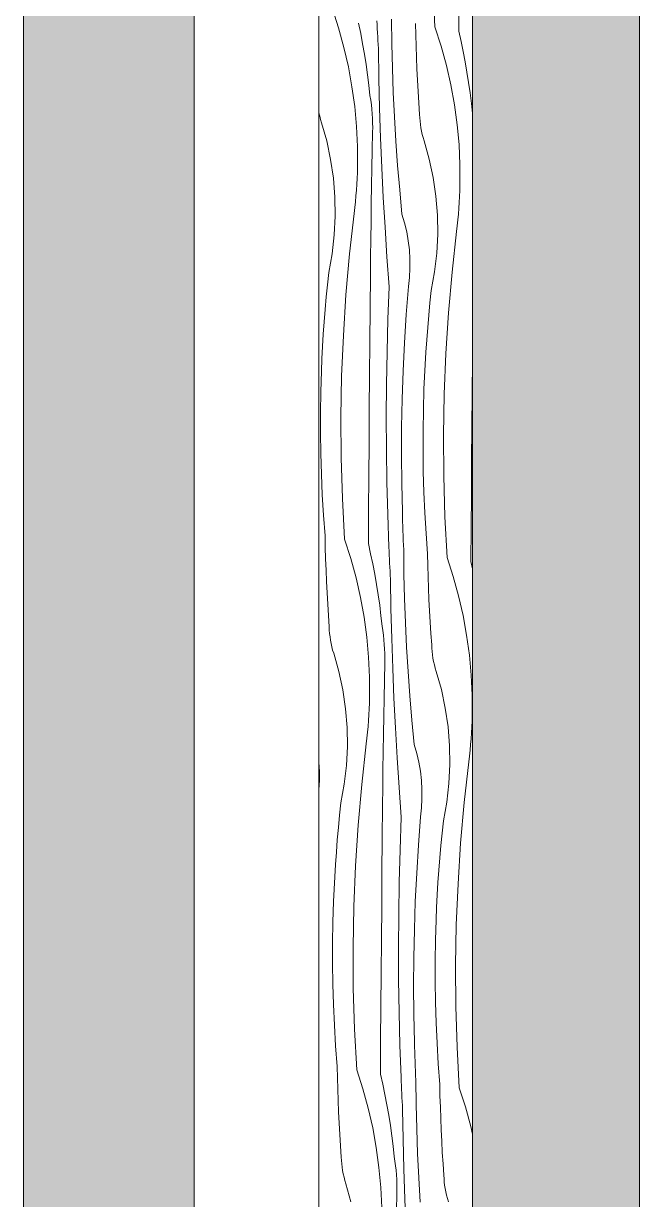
# Model space of a CAD drawing. Header units: millimetres. Extents: x -7826 to 55813, y 465 to 25965.
# Drawn here: x 43664 to 44386, y 11391 to 12768 of the extents above; entities that cross this region are included whole.
import ezdxf

# ---------------------------------------------------------------- set-up
doc = ezdxf.new("R2010")
doc.units = ezdxf.units.MM
doc.layers.add('2D Drafting - General2', color=251, linetype='Continuous', lineweight=15)
doc.layers.add('2D Drafting - General81', color=251, linetype='Continuous', lineweight=20)

# ---------------------------------------------------------------- blocks, each defined once
blk = doc.blocks.new('*X22')
at = {"layer": '2D Drafting - General81', "linetype": 'Continuous'}
for p, q in [((-54669.8, 61017.1), (-54672.3, 61064.8)), ((-54642, 61012.2), (-54641.7, 61051.5)), ((-54789.8, 61038.3), (-54782.6, 61015.9)), ((-54737.5, 61019.8), (-54737.7, 61024.4)), ((-54720.3, 60997.5), (-54720.6, 61026.1)), ((-54782.6, 61015.9), (-54776.4, 60993.2)), ((-54759.3, 61021.4), (-54756.8, 61009.4)), ((-54756.8, 61009.4), (-54754.5, 60997.3)), ((-54737.3, 61015.1), (-54737.5, 61019.8)), ((-54737.1, 61010.4), (-54737.3, 61015.1)), ((-54736.8, 61005.7), (-54737.1, 61010.4)), ((-54692.3, 61007.8), (-54692.6, 61021.1)), ((-54669.8, 61017.1), (-54662.5, 60994.7)), ((-54642, 61012.2), (-54639.3, 61000.2)), ((-54754.5, 60997.3), (-54752.4, 60985.3)), ((-54736.6, 61001.1), (-54736.8, 61005.7)), ((-54736.4, 60996.4), (-54736.6, 61001.1)), ((-54736.1, 60991.7), (-54736.4, 60996.4)), ((-54719.6, 60968.9), (-54720.3, 60997.5)), ((-54692, 60994.5), (-54692.3, 61007.8)), ((-54639.3, 61000.2), (-54636.7, 60988.2)), ((-54776.4, 60993.2), (-54771.2, 60970.3)), ((-54752.4, 60985.3), (-54750.4, 60973.1)), ((-54735.6, 60956.8), (-54736.1, 60991.7)), ((-54691.5, 60981.2), (-54692, 60994.5)), ((-54662.5, 60994.7), (-54656.3, 60972)), ((-54636.7, 60988.2), (-54634.4, 60976.2)), ((-54771.2, 60970.3), (-54767, 60947.1)), ((-54750.4, 60973.1), (-54748.7, 60961)), ((-54718.6, 60940.3), (-54719.6, 60968.9)), ((-54691, 60967.9), (-54691.5, 60981.2)), ((-54690.3, 60954.6), (-54691, 60967.9)), ((-54656.3, 60972), (-54651.1, 60949.1)), ((-54634.4, 60976.2), (-54632.3, 60964.1)), ((-54748.7, 60961), (-54747.2, 60948.8)), ((-54734.7, 60921.9), (-54735.6, 60956.8)), ((-54689.6, 60941.3), (-54690.3, 60954.6)), ((-54632.3, 60964.1), (-54630.4, 60952)), ((-54767, 60947.1), (-54763.8, 60923.8)), ((-54747.2, 60948.8), (-54745.9, 60936.6)), ((-54717.2, 60911.8), (-54718.6, 60940.3)), ((-54688.8, 60928), (-54689.6, 60941.3)), ((-54651.1, 60949.1), (-54646.9, 60926)), ((-54630.4, 60952), (-54628.6, 60939.8)), ((-54745, 60931.3), (-54745.9, 60936.6)), ((-54744.3, 60926), (-54745, 60931.3)), ((-54687.8, 60914.7), (-54688.8, 60928)), ((-54628.6, 60939.8), (-54627.1, 60927.6)), ((-54627.1, 60927.6), (-54625.8, 60915.9)), ((-54805.6, 60916.3), (-54805.8, 60917.4)), ((-54804.8, 60912.4), (-54805.6, 60916.3)), ((-54763.8, 60923.8), (-54761.7, 60900.4)), ((-54743.8, 60920.6), (-54744.3, 60926)), ((-54743.3, 60915.2), (-54743.8, 60920.6)), ((-54743, 60909.9), (-54743.3, 60915.2)), ((-54733.5, 60887), (-54734.7, 60921.9)), ((-54687.7, 60910.7), (-54687.8, 60914.7)), ((-54646.9, 60926), (-54643.7, 60902.6)), ((-54803.8, 60908.6), (-54804.8, 60912.4)), ((-54802.6, 60904.8), (-54803.8, 60908.6)), ((-54796.6, 60883.5), (-54802.6, 60904.8)), ((-54761.7, 60900.4), (-54760.6, 60876.9)), ((-54742.8, 60904.5), (-54743, 60909.9)), ((-54742.7, 60899.1), (-54742.8, 60904.5)), ((-54742.8, 60893.7), (-54742.7, 60899.1)), ((-54715.5, 60883.3), (-54717.2, 60911.8)), ((-54687.3, 60906.8), (-54687.7, 60910.7)), ((-54686.9, 60902.9), (-54687.3, 60906.8)), ((-54686.3, 60899), (-54686.9, 60902.9)), ((-54685.6, 60895.1), (-54686.3, 60899)), ((-54643.7, 60902.6), (-54641.6, 60879.2)), ((-54743.2, 60872.9), (-54742.8, 60893.7)), ((-54732.1, 60852.1), (-54733.5, 60887)), ((-54684.7, 60891.2), (-54685.6, 60895.1)), ((-54683.7, 60887.4), (-54684.7, 60891.2)), ((-54682.6, 60883.6), (-54683.7, 60887.4)), ((-54792, 60861.8), (-54796.6, 60883.5)), ((-54760.6, 60876.9), (-54760.5, 60853.4)), ((-54743.6, 60852), (-54743.2, 60872.9)), ((-54713.5, 60854.8), (-54715.5, 60883.3)), ((-54676.5, 60862.3), (-54682.6, 60883.6)), ((-54641.6, 60879.2), (-54640.5, 60855.7)), ((-54788.7, 60839.8), (-54792, 60861.8)), ((-54671.9, 60840.6), (-54676.5, 60862.3)), ((-54761, 60839.6), (-54760.7, 60846.5)), ((-54760.7, 60846.5), (-54760.5, 60853.4)), ((-54744, 60831.1), (-54743.6, 60852)), ((-54730.4, 60817.3), (-54732.1, 60852.1)), ((-54711.1, 60826.3), (-54713.5, 60854.8)), ((-54640.5, 60855.7), (-54640.5, 60832.2)), ((-54787, 60817.7), (-54788.7, 60839.8)), ((-54761.8, 60825.9), (-54761.3, 60832.8)), ((-54761.3, 60832.8), (-54761, 60839.6)), ((-54744.4, 60810.2), (-54744, 60831.1)), ((-54668.7, 60818.7), (-54671.9, 60840.6)), ((-54640.7, 60825.3), (-54640.5, 60832.2)), ((-54786.6, 60795.5), (-54787, 60817.7)), ((-54763, 60812.2), (-54762.3, 60819.1)), ((-54762.3, 60819.1), (-54761.8, 60825.9)), ((-54728.3, 60782.4), (-54730.4, 60817.3)), ((-54708.4, 60797.8), (-54711.1, 60826.3)), ((-54666.9, 60796.5), (-54668.7, 60818.7)), ((-54641.3, 60811.6), (-54640.9, 60818.5)), ((-54640.9, 60818.5), (-54640.7, 60825.3)), ((-54764.5, 60798.6), (-54763.7, 60805.4)), ((-54763.7, 60805.4), (-54763, 60812.2)), ((-54744.7, 60789.3), (-54744.4, 60810.2)), ((-54642.3, 60797.9), (-54641.7, 60804.8)), ((-54641.7, 60804.8), (-54641.3, 60811.6)), ((-54787.7, 60773.4), (-54786.6, 60795.5)), ((-54769.8, 60751.1), (-54764.5, 60798.6)), ((-54744.9, 60768.4), (-54744.7, 60789.3)), ((-54705.4, 60787.5), (-54708.4, 60797.8)), ((-54666.6, 60774.4), (-54666.9, 60796.5)), ((-54643.6, 60784.2), (-54642.9, 60791.1)), ((-54642.9, 60791.1), (-54642.3, 60797.9)), ((-54726, 60747.6), (-54728.3, 60782.4)), ((-54702.9, 60777.1), (-54705.4, 60787.5)), ((-54701.1, 60766.5), (-54702.9, 60777.1)), ((-54649.7, 60729.9), (-54644.4, 60777.4)), ((-54644.4, 60777.4), (-54643.6, 60784.2)), ((-54790.3, 60751.4), (-54787.7, 60773.4)), ((-54745.2, 60747.5), (-54744.9, 60768.4)), ((-54699.8, 60755.9), (-54701.1, 60766.5)), ((-54667.7, 60752.2), (-54666.6, 60774.4)), ((-54794.2, 60729.5), (-54790.3, 60751.4)), ((-54774, 60703.4), (-54769.8, 60751.1)), ((-54745.4, 60726.6), (-54745.2, 60747.5)), ((-54723.4, 60712.8), (-54726, 60747.6)), ((-54699.2, 60745.2), (-54699.8, 60755.9)), ((-54670.2, 60730.2), (-54667.7, 60752.2)), ((-54699.7, 60723.7), (-54699.2, 60734.5)), ((-54699.2, 60734.5), (-54699.2, 60745.2)), ((-54795.7, 60715.1), (-54794.2, 60729.5)), ((-54745.7, 60687.3), (-54745.4, 60726.6)), ((-54700.9, 60713.1), (-54699.7, 60723.7)), ((-54674.2, 60708.4), (-54670.2, 60730.2)), ((-54653.9, 60682.3), (-54649.7, 60729.9)), ((-54797.1, 60700.7), (-54795.7, 60715.1)), ((-54724.9, 60674.6), (-54723.4, 60712.8)), ((-54703.4, 60680.1), (-54700.9, 60713.1)), ((-54675.7, 60693.9), (-54674.2, 60708.4)), ((-54798.4, 60686.2), (-54797.1, 60700.7)), ((-54777.1, 60655.7), (-54774, 60703.4)), ((-54677.1, 60679.5), (-54675.7, 60693.9)), ((-54799.5, 60671.7), (-54798.4, 60686.2)), ((-54746.1, 60647.9), (-54745.7, 60687.3)), ((-54705.4, 60647.1), (-54703.4, 60680.1)), ((-54678.3, 60665), (-54677.1, 60679.5)), ((-54657, 60634.5), (-54653.9, 60682.3)), ((-54800.6, 60657.3), (-54799.5, 60671.7)), ((-54725.9, 60636.5), (-54724.9, 60674.6)), ((-54679.5, 60650.6), (-54678.3, 60665)), ((-54801.4, 60642.8), (-54800.6, 60657.3)), ((-54779.1, 60607.9), (-54777.1, 60655.7)), ((-54802.2, 60628.3), (-54801.4, 60642.8)), ((-54746.4, 60608.6), (-54746.1, 60647.9)), ((-54707, 60614.1), (-54705.4, 60647.1)), ((-54680.5, 60636.1), (-54679.5, 60650.6)), ((-54626, 60626.7), (-54625.8, 60645.9)), ((-54802.8, 60613.8), (-54802.2, 60628.3)), ((-54726.5, 60598.3), (-54725.9, 60636.5)), ((-54681.4, 60621.6), (-54680.5, 60636.1)), ((-54659, 60586.8), (-54657, 60634.5)), ((-54626.3, 60587.4), (-54626, 60626.7)), ((-54803.5, 60589.7), (-54802.8, 60613.8)), ((-54708.1, 60581.1), (-54707, 60614.1)), ((-54682.1, 60607.1), (-54681.4, 60621.6)), ((-54779.9, 60560.1), (-54779.1, 60607.9)), ((-54746.7, 60569.2), (-54746.4, 60608.6)), ((-54726.8, 60560.2), (-54726.5, 60598.3)), ((-54682.7, 60592.6), (-54682.1, 60607.1)), ((-54803.9, 60565.5), (-54803.5, 60589.7)), ((-54683.4, 60568.5), (-54682.7, 60592.6)), ((-54659.8, 60538.9), (-54659, 60586.8)), ((-54626.6, 60548.1), (-54626.3, 60587.4)), ((-54747, 60529.9), (-54746.7, 60569.2)), ((-54708.8, 60548.1), (-54708.1, 60581.1)), ((-54683.8, 60544.3), (-54683.4, 60568.5)), ((-54803.9, 60541.4), (-54803.9, 60565.5)), ((-54779.6, 60512.3), (-54779.9, 60560.1)), ((-54726.6, 60522), (-54726.8, 60560.2)), ((-54803.5, 60517.2), (-54803.9, 60541.4)), ((-54709, 60515), (-54708.8, 60548.1)), ((-54683.8, 60520.2), (-54683.8, 60544.3)), ((-54626.9, 60508.7), (-54626.6, 60548.1)), ((-54747.3, 60490.5), (-54747, 60529.9)), ((-54659.5, 60491.1), (-54659.8, 60538.9)), ((-54802.8, 60493.1), (-54803.5, 60517.2)), ((-54726, 60483.9), (-54726.6, 60522)), ((-54708.7, 60482), (-54709, 60515)), ((-54683.5, 60496.1), (-54683.8, 60520.2)), ((-54778.2, 60464.5), (-54779.6, 60512.3)), ((-54627.2, 60469.4), (-54626.9, 60508.7)), ((-54801.7, 60469), (-54802.8, 60493.1)), ((-54747.6, 60451.2), (-54747.3, 60490.5)), ((-54682.7, 60471.9), (-54683.5, 60496.1)), ((-54658.1, 60443.3), (-54659.5, 60491.1)), ((-54725.1, 60445.7), (-54726, 60483.9)), ((-54708, 60448.9), (-54708.7, 60482)), ((-54681.6, 60447.8), (-54682.7, 60471.9)), ((-54800.3, 60444.9), (-54801.7, 60469)), ((-54775.6, 60416.8), (-54778.2, 60464.5)), ((-54627.5, 60430), (-54627.2, 60469.4)), ((-54798.5, 60420.8), (-54800.3, 60444.9)), ((-54747.8, 60411.9), (-54747.6, 60451.2)), ((-54723.7, 60407.6), (-54725.1, 60445.7)), ((-54707.9, 60443.4), (-54708, 60448.9)), ((-54680.2, 60423.7), (-54681.6, 60447.8)), ((-54707.7, 60437.8), (-54707.9, 60443.4)), ((-54707.5, 60432.3), (-54707.7, 60437.8)), ((-54707.3, 60426.7), (-54707.5, 60432.3)), ((-54655.6, 60395.6), (-54658.1, 60443.3)), ((-54798.2, 60407.5), (-54798.5, 60420.8)), ((-54775.6, 60416.8), (-54768.4, 60394.4)), ((-54707.1, 60421.2), (-54707.3, 60426.7)), ((-54706.9, 60415.6), (-54707.1, 60421.2)), ((-54678.4, 60399.6), (-54680.2, 60423.7)), ((-54627.8, 60390.7), (-54627.5, 60430)), ((-54797.8, 60394.1), (-54798.2, 60407.5)), ((-54747.8, 60411.9), (-54745.1, 60399.9)), ((-54723.5, 60402.9), (-54723.7, 60407.6)), ((-54723.3, 60398.2), (-54723.5, 60402.9)), ((-54706.7, 60410.1), (-54706.9, 60415.6)), ((-54706.4, 60404.6), (-54706.7, 60410.1)), ((-54706.1, 60376), (-54706.4, 60404.6)), ((-54797.4, 60380.8), (-54797.8, 60394.1)), ((-54768.4, 60394.4), (-54762.2, 60371.7)), ((-54745.1, 60399.9), (-54742.6, 60387.9)), ((-54723.1, 60393.6), (-54723.3, 60398.2)), ((-54722.9, 60388.9), (-54723.1, 60393.6)), ((-54722.6, 60384.2), (-54722.9, 60388.9)), ((-54678.1, 60386.3), (-54678.4, 60399.6)), ((-54655.6, 60395.6), (-54648.3, 60373.2)), ((-54627.8, 60390.7), (-54625.8, 60382.3)), ((-54796.8, 60367.5), (-54797.4, 60380.8)), ((-54742.6, 60387.9), (-54740.3, 60375.8)), ((-54740.3, 60375.8), (-54738.2, 60363.7)), ((-54722.4, 60379.6), (-54722.6, 60384.2)), ((-54722.2, 60374.9), (-54722.4, 60379.6)), ((-54705.4, 60347.4), (-54706.1, 60376)), ((-54677.8, 60373), (-54678.1, 60386.3)), ((-54796.2, 60354.2), (-54796.8, 60367.5)), ((-54762.2, 60371.7), (-54757, 60348.8)), ((-54738.2, 60363.7), (-54736.2, 60351.6)), ((-54721.9, 60370.2), (-54722.2, 60374.9)), ((-54721.3, 60335.3), (-54721.9, 60370.2)), ((-54677.3, 60359.7), (-54677.8, 60373)), ((-54648.3, 60373.2), (-54642.1, 60350.5)), ((-54795.4, 60340.9), (-54796.2, 60354.2)), ((-54757, 60348.8), (-54752.8, 60325.6)), ((-54736.2, 60351.6), (-54734.5, 60339.5)), ((-54676.8, 60346.4), (-54677.3, 60359.7)), ((-54642.1, 60350.5), (-54636.9, 60327.6)), ((-54794.6, 60327.6), (-54795.4, 60340.9)), ((-54734.5, 60339.5), (-54733, 60327.3)), ((-54720.5, 60300.4), (-54721.3, 60335.3)), ((-54704.4, 60318.8), (-54705.4, 60347.4)), ((-54676.1, 60333.1), (-54676.8, 60346.4)), ((-54793.7, 60314.3), (-54794.6, 60327.6)), ((-54752.8, 60325.6), (-54749.6, 60302.3)), ((-54733, 60327.3), (-54731.6, 60315.1)), ((-54675.4, 60319.8), (-54676.1, 60333.1)), ((-54636.9, 60327.6), (-54632.7, 60304.4)), ((-54793.5, 60310.4), (-54793.7, 60314.3)), ((-54793.2, 60306.5), (-54793.5, 60310.4)), ((-54792.7, 60302.5), (-54793.2, 60306.5)), ((-54730.8, 60309.8), (-54731.6, 60315.1)), ((-54730.1, 60304.4), (-54730.8, 60309.8)), ((-54703, 60290.3), (-54704.4, 60318.8)), ((-54674.5, 60306.5), (-54675.4, 60319.8)), ((-54673.6, 60293.2), (-54674.5, 60306.5)), ((-54792.1, 60298.6), (-54792.7, 60302.5)), ((-54791.4, 60294.8), (-54792.1, 60298.6)), ((-54790.6, 60290.9), (-54791.4, 60294.8)), ((-54749.6, 60302.3), (-54747.5, 60278.9)), ((-54729.6, 60299.1), (-54730.1, 60304.4)), ((-54729.1, 60293.7), (-54729.6, 60299.1)), ((-54728.8, 60288.4), (-54729.1, 60293.7)), ((-54719.3, 60265.5), (-54720.5, 60300.4)), ((-54673.4, 60289.2), (-54673.6, 60293.2)), ((-54632.7, 60304.4), (-54629.5, 60281.1)), ((-54789.6, 60287.1), (-54790.6, 60290.9)), ((-54788.4, 60283.3), (-54789.6, 60287.1)), ((-54782.4, 60262), (-54788.4, 60283.3)), ((-54747.5, 60278.9), (-54746.4, 60255.4)), ((-54728.6, 60283), (-54728.8, 60288.4)), ((-54728.5, 60277.6), (-54728.6, 60283)), ((-54701.3, 60261.8), (-54703, 60290.3)), ((-54673.1, 60285.3), (-54673.4, 60289.2)), ((-54672.7, 60281.4), (-54673.1, 60285.3)), ((-54672.1, 60277.5), (-54672.7, 60281.4)), ((-54629.5, 60281.1), (-54627.4, 60257.7)), ((-54729, 60251.3), (-54728.6, 60272.2)), ((-54728.6, 60272.2), (-54728.5, 60277.6)), ((-54717.9, 60230.6), (-54719.3, 60265.5)), ((-54671.4, 60273.6), (-54672.1, 60277.5)), ((-54670.5, 60269.7), (-54671.4, 60273.6)), ((-54669.5, 60265.9), (-54670.5, 60269.7)), ((-54668.4, 60262.1), (-54669.5, 60265.9)), ((-54777.8, 60240.3), (-54782.4, 60262)), ((-54746.4, 60255.4), (-54746.3, 60231.9)), ((-54729.4, 60230.5), (-54729, 60251.3)), ((-54699.3, 60233.3), (-54701.3, 60261.8)), ((-54662.3, 60240.8), (-54668.4, 60262.1)), ((-54627.4, 60257.7), (-54626.3, 60234.2)), ((-54774.5, 60218.3), (-54777.8, 60240.3)), ((-54657.7, 60219.1), (-54662.3, 60240.8)), ((-54746.8, 60218.1), (-54746.5, 60225)), ((-54746.5, 60225), (-54746.3, 60231.9)), ((-54729.8, 60209.6), (-54729.4, 60230.5)), ((-54716.1, 60195.8), (-54717.9, 60230.6)), ((-54696.9, 60204.8), (-54699.3, 60233.3)), ((-54626.3, 60234.2), (-54626.3, 60210.7)), ((-54772.8, 60196.2), (-54774.5, 60218.3)), ((-54747.6, 60204.4), (-54747.1, 60211.3)), ((-54747.1, 60211.3), (-54746.8, 60218.1)), ((-54654.5, 60197.1), (-54657.7, 60219.1)), ((-54626.4, 60203.8), (-54626.3, 60210.7)), ((-54772.4, 60174), (-54772.8, 60196.2)), ((-54748.7, 60190.7), (-54748.1, 60197.6)), ((-54748.1, 60197.6), (-54747.6, 60204.4)), ((-54730.1, 60188.7), (-54729.8, 60209.6)), ((-54694.2, 60176.3), (-54696.9, 60204.8)), ((-54652.7, 60175), (-54654.5, 60197.1)), ((-54627.1, 60190.1), (-54626.7, 60197)), ((-54626.7, 60197), (-54626.4, 60203.8)), ((-54750.3, 60177.1), (-54749.5, 60183.9)), ((-54749.5, 60183.9), (-54748.7, 60190.7)), ((-54730.4, 60167.8), (-54730.1, 60188.7)), ((-54714.1, 60160.9), (-54716.1, 60195.8)), ((-54628.1, 60176.4), (-54627.5, 60183.2)), ((-54627.5, 60183.2), (-54627.1, 60190.1)), ((-54773.5, 60151.9), (-54772.4, 60174)), ((-54755.6, 60129.5), (-54750.3, 60177.1)), ((-54691.2, 60166), (-54694.2, 60176.3)), ((-54652.3, 60152.9), (-54652.7, 60175)), ((-54629.4, 60162.7), (-54628.7, 60169.6)), ((-54628.7, 60169.6), (-54628.1, 60176.4)), ((-54805.7, 60155.5), (-54805.8, 60156.8)), ((-54805.1, 60144.8), (-54805.7, 60155.5)), ((-54730.7, 60146.9), (-54730.4, 60167.8)), ((-54711.8, 60126.1), (-54714.1, 60160.9)), ((-54688.7, 60155.6), (-54691.2, 60166)), ((-54686.9, 60145), (-54688.7, 60155.6)), ((-54635.5, 60108.4), (-54630.2, 60155.9)), ((-54630.2, 60155.9), (-54629.4, 60162.7)), ((-54805, 60134.1), (-54805.1, 60144.8)), ((-54776, 60129.8), (-54773.5, 60151.9)), ((-54731, 60126), (-54730.7, 60146.9)), ((-54685.6, 60134.4), (-54686.9, 60145)), ((-54653.4, 60130.7), (-54652.3, 60152.9)), ((-54805.6, 60123.4), (-54805, 60134.1)), ((-54780, 60108), (-54776, 60129.8)), ((-54759.8, 60081.9), (-54755.6, 60129.5)), ((-54685, 60123.7), (-54685.6, 60134.4)), ((-54656, 60108.7), (-54653.4, 60130.7)), ((-54805.8, 60121.2), (-54805.6, 60123.4)), ((-54731.2, 60105.1), (-54731, 60126)), ((-54709.2, 60091.3), (-54711.8, 60126.1)), ((-54685, 60112.9), (-54685, 60123.7)), ((-54781.5, 60093.6), (-54780, 60108)), ((-54731.5, 60065.8), (-54731.2, 60105.1)), ((-54686.7, 60091.6), (-54685.5, 60102.2)), ((-54685.5, 60102.2), (-54685, 60112.9)), ((-54659.9, 60086.9), (-54656, 60108.7)), ((-54639.7, 60060.7), (-54635.5, 60108.4)), ((-54782.9, 60079.2), (-54781.5, 60093.6)), ((-54710.7, 60053.1), (-54709.2, 60091.3)), ((-54689.2, 60058.6), (-54686.7, 60091.6)), ((-54661.5, 60072.4), (-54659.9, 60086.9)), ((-54784.2, 60064.7), (-54782.9, 60079.2)), ((-54762.9, 60034.2), (-54759.8, 60081.9)), ((-54662.9, 60058), (-54661.5, 60072.4)), ((-54785.3, 60050.2), (-54784.2, 60064.7)), ((-54731.9, 60026.4), (-54731.5, 60065.8)), ((-54691.2, 60025.6), (-54689.2, 60058.6)), ((-54642.8, 60013), (-54639.7, 60060.7)), ((-54786.3, 60035.8), (-54785.3, 60050.2)), ((-54711.7, 60015), (-54710.7, 60053.1)), ((-54664.1, 60043.5), (-54662.9, 60058)), ((-54787.2, 60021.3), (-54786.3, 60035.8)), ((-54764.8, 59986.4), (-54762.9, 60034.2)), ((-54665.3, 60029.1), (-54664.1, 60043.5)), ((-54788, 60006.8), (-54787.2, 60021.3)), ((-54732.2, 59987.1), (-54731.9, 60026.4)), ((-54692.8, 59992.6), (-54691.2, 60025.6)), ((-54666.3, 60014.6), (-54665.3, 60029.1)), ((-54788.6, 59992.3), (-54788, 60006.8)), ((-54712.3, 59976.8), (-54711.7, 60015)), ((-54667.1, 60000.1), (-54666.3, 60014.6)), ((-54644.8, 59965.2), (-54642.8, 60013)), ((-54789.3, 59968.2), (-54788.6, 59992.3)), ((-54693.9, 59959.6), (-54692.8, 59992.6)), ((-54667.9, 59985.6), (-54667.1, 60000.1)), ((-54765.7, 59938.6), (-54764.8, 59986.4)), ((-54732.5, 59947.7), (-54732.2, 59987.1)), ((-54712.6, 59938.7), (-54712.3, 59976.8)), ((-54668.5, 59971.1), (-54667.9, 59985.6)), ((-54789.7, 59944), (-54789.3, 59968.2)), ((-54669.2, 59947), (-54668.5, 59971.1)), ((-54645.6, 59917.4), (-54644.8, 59965.2)), ((-54694.5, 59926.6), (-54693.9, 59959.6)), ((-54789.7, 59919.9), (-54789.7, 59944)), ((-54765.4, 59890.8), (-54765.7, 59938.6)), ((-54732.8, 59908.4), (-54732.5, 59947.7)), ((-54712.4, 59900.5), (-54712.6, 59938.7)), ((-54669.6, 59922.8), (-54669.2, 59947)), ((-54694.8, 59893.5), (-54694.5, 59926.6)), ((-54669.6, 59898.7), (-54669.6, 59922.8)), ((-54789.3, 59895.7), (-54789.7, 59919.9)), ((-54733.1, 59869), (-54732.8, 59908.4)), ((-54645.3, 59869.6), (-54645.6, 59917.4)), ((-54788.6, 59871.6), (-54789.3, 59895.7)), ((-54711.8, 59862.4), (-54712.4, 59900.5)), ((-54694.5, 59860.5), (-54694.8, 59893.5)), ((-54669.2, 59874.5), (-54669.6, 59898.7)), ((-54764, 59843), (-54765.4, 59890.8)), ((-54787.5, 59847.5), (-54788.6, 59871.6)), ((-54733.4, 59829.7), (-54733.1, 59869)), ((-54668.5, 59850.4), (-54669.2, 59874.5)), ((-54643.9, 59821.8), (-54645.3, 59869.6)), ((-54710.8, 59824.2), (-54711.8, 59862.4)), ((-54693.8, 59827.4), (-54694.5, 59860.5)), ((-54786.1, 59823.3), (-54787.5, 59847.5)), ((-54761.4, 59795.2), (-54764, 59843)), ((-54667.4, 59826.3), (-54668.5, 59850.4)), ((-54733.6, 59790.3), (-54733.4, 59829.7)), ((-54709.5, 59786.1), (-54710.8, 59824.2)), ((-54693.7, 59821.9), (-54693.8, 59827.4)), ((-54666, 59802.2), (-54667.4, 59826.3)), ((-54784.2, 59799.3), (-54786.1, 59823.3)), ((-54693.5, 59816.3), (-54693.7, 59821.9)), ((-54693.3, 59810.8), (-54693.5, 59816.3)), ((-54693.1, 59805.2), (-54693.3, 59810.8)), ((-54641.3, 59774.1), (-54643.9, 59821.8)), ((-54784, 59786), (-54784.2, 59799.3)), ((-54692.9, 59799.7), (-54693.1, 59805.2)), ((-54692.7, 59794.1), (-54692.9, 59799.7)), ((-54664.2, 59778.1), (-54666, 59802.2)), ((-54783.6, 59772.6), (-54784, 59786)), ((-54761.4, 59795.2), (-54754.2, 59772.9)), ((-54733.6, 59790.3), (-54730.9, 59778.4)), ((-54709.3, 59781.4), (-54709.5, 59786.1)), ((-54692.5, 59788.6), (-54692.7, 59794.1)), ((-54692.2, 59783), (-54692.5, 59788.6)), ((-54691.9, 59754.5), (-54692.2, 59783)), ((-54783.2, 59759.3), (-54783.6, 59772.6)), ((-54754.2, 59772.9), (-54748, 59750.2)), ((-54730.9, 59778.4), (-54728.4, 59766.4)), ((-54709.1, 59776.7), (-54709.3, 59781.4)), ((-54708.9, 59772.1), (-54709.1, 59776.7)), ((-54708.6, 59767.4), (-54708.9, 59772.1)), ((-54663.9, 59764.8), (-54664.2, 59778.1)), ((-54641.3, 59774.1), (-54634.1, 59751.7)), ((-54782.6, 59746), (-54783.2, 59759.3)), ((-54728.4, 59766.4), (-54726.1, 59754.3)), ((-54708.4, 59762.7), (-54708.6, 59767.4)), ((-54708.2, 59758), (-54708.4, 59762.7)), ((-54708, 59753.4), (-54708.2, 59758)), ((-54663.5, 59751.5), (-54663.9, 59764.8)), ((-54782, 59732.7), (-54782.6, 59746)), ((-54748, 59750.2), (-54742.7, 59727.2)), ((-54726.1, 59754.3), (-54723.9, 59742.2)), ((-54723.9, 59742.2), (-54722, 59730.1)), ((-54707.7, 59748.7), (-54708, 59753.4)), ((-54707.1, 59713.8), (-54707.7, 59748.7)), ((-54691.2, 59725.9), (-54691.9, 59754.5)), ((-54663.1, 59738.2), (-54663.5, 59751.5)), ((-54634.1, 59751.7), (-54627.9, 59729)), ((-54781.2, 59719.4), (-54782, 59732.7)), ((-54722, 59730.1), (-54720.3, 59718)), ((-54662.5, 59724.8), (-54663.1, 59738.2)), ((-54627.9, 59729), (-54625.8, 59720)), ((-54780.4, 59706.1), (-54781.2, 59719.4)), ((-54742.7, 59727.2), (-54738.6, 59704.1)), ((-54720.3, 59718), (-54718.8, 59705.8)), ((-54706.3, 59678.9), (-54707.1, 59713.8)), ((-54690.2, 59697.3), (-54691.2, 59725.9)), ((-54661.9, 59711.5), (-54662.5, 59724.8)), ((-54779.5, 59692.8), (-54780.4, 59706.1)), ((-54738.6, 59704.1), (-54735.4, 59680.8)), ((-54718.8, 59705.8), (-54717.4, 59693.6)), ((-54661.2, 59698.2), (-54661.9, 59711.5)), ((-54779.3, 59688.9), (-54779.5, 59692.8)), ((-54779, 59684.9), (-54779.3, 59688.9)), ((-54716.6, 59688.3), (-54717.4, 59693.6)), ((-54715.9, 59682.9), (-54716.6, 59688.3)), ((-54688.8, 59668.8), (-54690.2, 59697.3)), ((-54660.3, 59684.9), (-54661.2, 59698.2)), ((-54778.5, 59681), (-54779, 59684.9)), ((-54777.9, 59677.1), (-54778.5, 59681)), ((-54777.2, 59673.2), (-54777.9, 59677.1)), ((-54776.3, 59669.4), (-54777.2, 59673.2)), ((-54735.4, 59680.8), (-54733.3, 59657.4)), ((-54715.3, 59677.6), (-54715.9, 59682.9)), ((-54714.9, 59672.2), (-54715.3, 59677.6)), ((-54705.1, 59644), (-54706.3, 59678.9)), ((-54659.4, 59671.7), (-54660.3, 59684.9)), ((-54775.3, 59665.6), (-54776.3, 59669.4)), ((-54774.2, 59661.8), (-54775.3, 59665.6)), ((-54768.2, 59640.4), (-54774.2, 59661.8)), ((-54714.6, 59666.9), (-54714.9, 59672.2)), ((-54714.4, 59661.5), (-54714.6, 59666.9)), ((-54714.3, 59656.1), (-54714.4, 59661.5)), ((-54687.1, 59640.3), (-54688.8, 59668.8)), ((-54659.2, 59667.7), (-54659.4, 59671.7)), ((-54658.9, 59663.8), (-54659.2, 59667.7)), ((-54658.5, 59659.9), (-54658.9, 59663.8)), ((-54657.9, 59656), (-54658.5, 59659.9)), ((-54733.3, 59657.4), (-54732.2, 59633.9)), ((-54714.8, 59629.8), (-54714.4, 59650.7)), ((-54714.4, 59650.7), (-54714.3, 59656.1)), ((-54657.1, 59652.1), (-54657.9, 59656)), ((-54656.3, 59648.2), (-54657.1, 59652.1)), ((-54655.3, 59644.4), (-54656.3, 59648.2)), ((-54703.7, 59609.1), (-54705.1, 59644)), ((-54654.1, 59640.6), (-54655.3, 59644.4))]:
    blk.add_line(p, q, dxfattribs=at)
blk = doc.blocks.new('Wype_nienie_25')
at = {"layer": '2D Drafting - General2', "linetype": 'Continuous'}
for p, q in [((-54805.8, 67937), (-54805.8, 53283.6)), ((-54625.8, 53283.6), (-54625.8, 67937))]:
    blk.add_line(p, q, dxfattribs=at)
at = {"layer": '2D Drafting - General81', "linetype": 'Continuous'}
blk.add_blockref('*X22', (0, 0), dxfattribs=at)

msp = doc.modelspace()

# ---------------------------------------------------------------- hatches: boundary and pattern name
at = {"layer": '2D Drafting - General81', "linetype": 'Continuous'}
h = msp.add_hatch(dxfattribs=at)
h.set_pattern_fill('SOLID___DASHED', color=256, style=0, pattern_type=2)
h.set_pattern_definition([(45, (98815.82, -48252.71), (-70.71068, 70.71068), []), (45, (98780.46, -48217.35), (-70.71068, 70.71068), [75, -25])])
h.paths.add_polyline_path([(44189.97, 5030.87), (44385.52, 5030.87), (44385.52, 19684.29), (44189.97, 19684.29)], flags=0)
h = msp.add_hatch(dxfattribs=at)
h.set_pattern_fill('BETON', color=256, style=0, pattern_type=2)
h.set_pattern_definition([(45, (98815.82, -48252.71), (-70.71068, 70.71068), [75, -25]), (45, (98815.82, -48182), (-70.71068, 70.71068), [75, -25])])
h.paths.add_polyline_path([(43664.2, 18321.65), (43864.2, 18321.65), (43864.2, 6351.65), (43664.2, 6351.65)], flags=0)

# ---------------------------------------------------------------- linework, layer by layer
at = {"layer": '2D Drafting - General2', "linetype": 'Continuous', "flags": 128}
for points in [[(44189.97, 5030.87), (44385.52, 5030.87), (44385.52, 19684.29), (44189.97, 19684.29)], [(43664.2, 18321.65), (43864.2, 18321.65), (43864.2, 6351.65), (43664.2, 6351.65)]]:
    msp.add_lwpolyline(points, close=True, dxfattribs=at)

# ---------------------------------------------------------------- block references
at = {"layer": '2D Drafting - General81', "linetype": 'Continuous'}
msp.add_blockref('Wype_nienie_25', (98815.82, -48252.71), dxfattribs=at)

doc.saveas('drawing.dxf')
